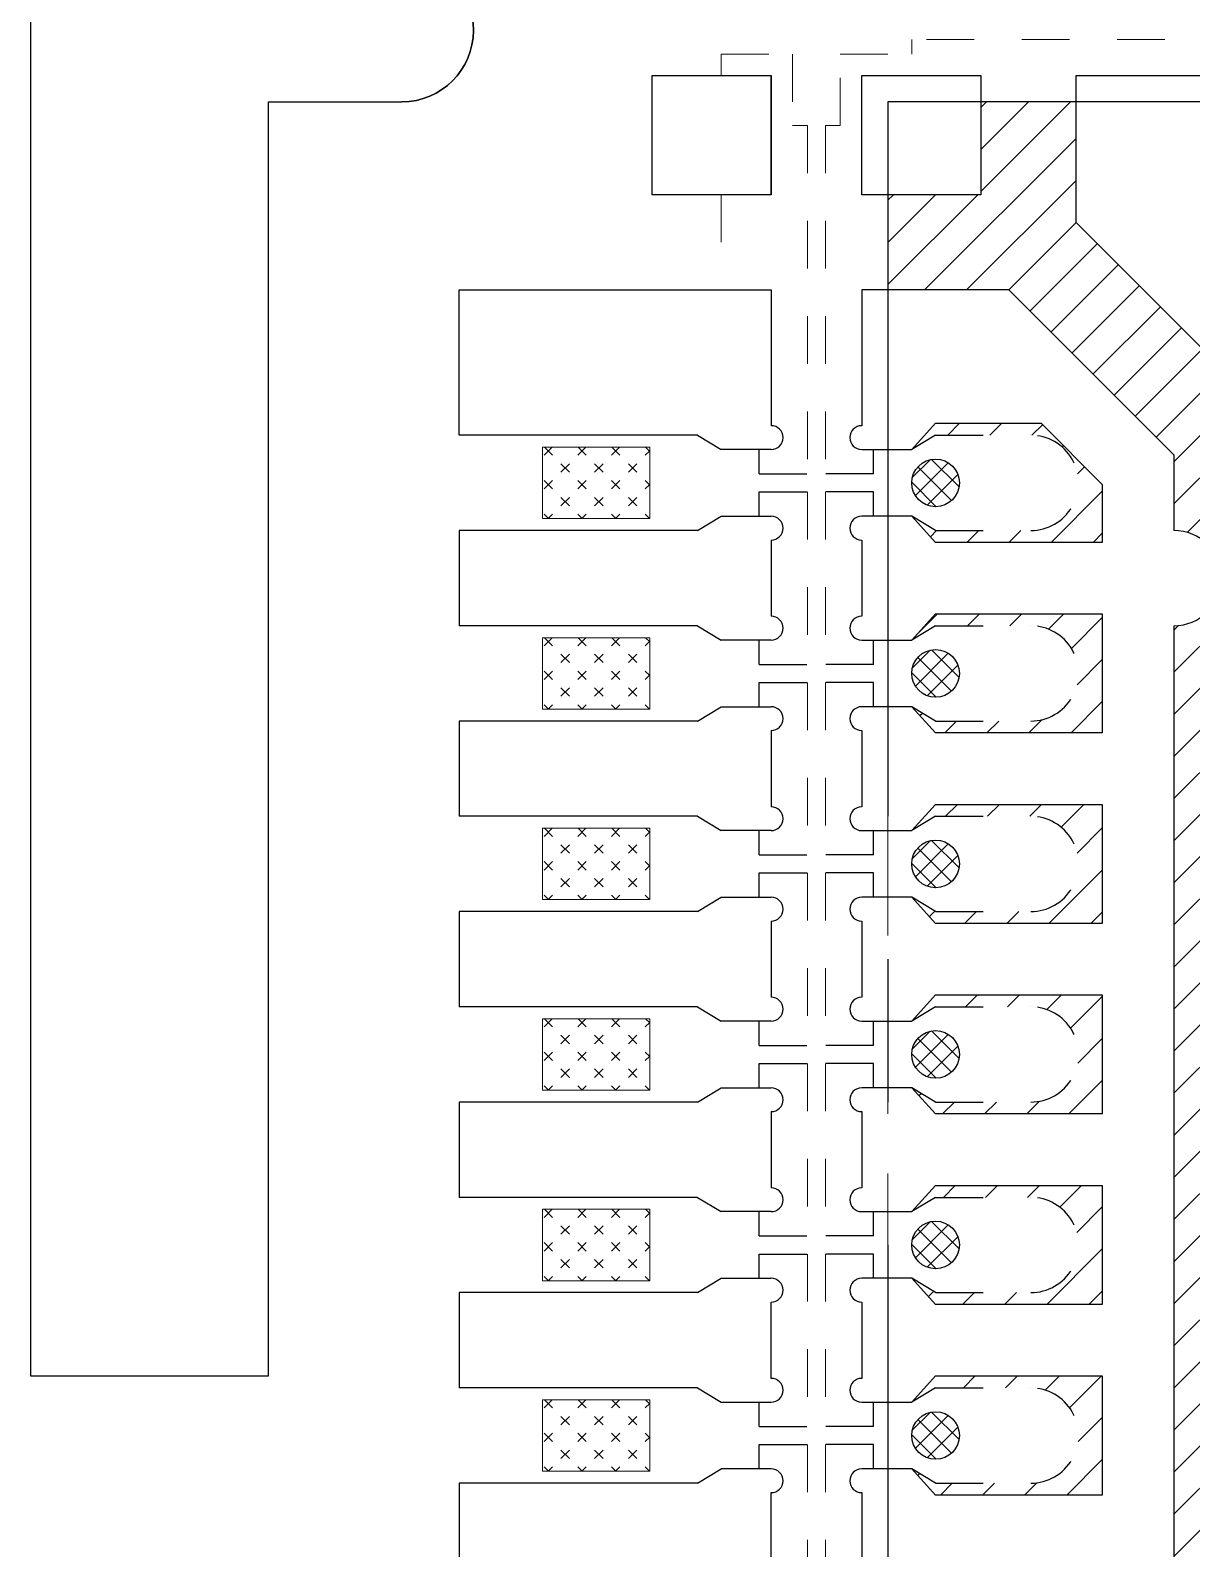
# Model space of a CAD drawing. Header units: inches. Extents: x 5 to 403, y 5 to 265.
# Drawn here: x 78.537 to 80.975, y 154.561 to 157.748 of the extents above; entities that cross this region are included whole.
import ezdxf

# ---------------------------------------------------------------- set-up
doc = ezdxf.new("R2010")
doc.units = ezdxf.units.IN
doc.header["$MEASUREMENT"] = 0
doc.linetypes.add('CENTER', pattern=[2, 1.25, -0.25, 0.25, -0.25])
doc.linetypes.add('HIDDEN', pattern=[0.375, 0.25, -0.125])
for name, color, linetype in [('1D（虚线、T-shape等)', 4, 'Continuous'), ('1（实线、SECTION图示等）', 7, 'Continuous'), ('Half etch on bottom side（背面半蚀刻、实线） @ 1', 4, 'Continuous'), ('Half etch on top side（正面半蚀刻、实线）', 6, 'Continuous'), ('LFBOT（框架底面线、虚线）', 4, 'HIDDEN'), ('LFTOP（框架正面线、实线）', 7, 'Continuous'), ('PKG LINE（虚线）', 2, 'HIDDEN'), ('PLATING（电镀）', 3, 'Continuous')]:
    doc.layers.add(name, color=color, linetype=linetype)

msp = doc.modelspace()

# ---------------------------------------------------------------- hatches: boundary and pattern name
at = {"layer": 'Half etch on bottom side（背面半蚀刻、实线） @ 1', "ltscale": 0.05}
h = msp.add_hatch(dxfattribs=at)
h.set_pattern_fill('ANSI31', color=256, scale=0.5, style=0)
h.set_pattern_definition([(45, (-189.393086, -76.276644), (-0.044194174, 0.044194174), [])])
h.paths.add_polyline_path([(80.33732, 157.20304), (80.33732, 157.40304), (80.53232, 157.40304), (80.53232, 157.59804), (80.73232, 157.59804), (80.73232, 157.34446), (81.07875, 156.99804), (81.23732, 156.99804, 1), (81.43732, 156.99804), (81.63732, 156.99804, 1), (81.83732, 156.99804), (82.03732, 156.99804, 1), (82.23732, 156.99804), (82.43732, 156.99804, 1), (82.63732, 156.99804), (82.83732, 156.99804, 1), (83.03732, 156.99804), (83.41232, 156.99804), (83.41232, 157.49804), (83.46732, 157.54804), (83.43732, 157.49804), (83.43732, 157.29804, 1.0000032), (83.63732, 157.29804), (83.63732, 157.49804), (83.60732, 157.54804), (83.66232, 157.49804), (83.66232, 156.99804), (83.71232, 156.99804), (83.79732, 156.89604), (83.79732, 156.69804, 1), (83.79732, 156.49804), (83.79732, 153.09804, 1), (83.79732, 152.89804), (83.79732, 152.69804, 1), (83.79732, 152.49804), (83.79732, 152.30004), (83.71232, 152.19804), (83.26232, 152.19804), (83.26232, 151.69804), (83.20732, 151.64804), (83.23732, 151.69804), (83.23732, 151.89804, 1.0000032), (83.03732, 151.89804), (83.03732, 151.69804), (83.06732, 151.64804), (83.01232, 151.69804), (83.01232, 152.19804), (82.63732, 152.19804, 1), (82.43732, 152.19804), (82.23732, 152.19804, 1), (82.03732, 152.19804), (81.83732, 152.19804, 1), (81.63732, 152.19804), (81.43732, 152.19804, 1), (81.23732, 152.19804), (81.07875, 152.19804), (80.73232, 151.85162), (80.73232, 151.59804), (80.53232, 151.59804), (80.53232, 151.79304), (80.33732, 151.79304), (80.33732, 151.99304), (80.5909, 151.99304), (80.93732, 152.33946), (80.93732, 152.49804, 1), (80.93732, 152.69804), (80.93732, 152.89804, 1), (80.93732, 153.09804), (80.93732, 156.49804, 1), (80.93732, 156.69804), (80.93732, 156.85662), (80.5909, 157.20304)])
h.paths.add_polyline_path([(85.94232, 151.59804), (85.94232, 151.84693), (85.69155, 152.19804), (84.14207, 152.19804), (84.06232, 152.10235), (84.06232, 151.69804), (84.00732, 151.64804), (84.03732, 151.69804), (84.03732, 151.89804, 1.0000032), (83.83732, 151.89804), (83.83732, 151.69804), (83.86732, 151.64804), (83.81232, 151.69804), (83.81232, 152.08373), (83.94732, 152.24573), (83.94732, 152.49804, 1), (83.94732, 152.69804), (83.94732, 152.89804, 1), (83.94732, 153.09804), (83.94732, 153.29804, 1), (83.94732, 153.49804), (83.94732, 153.69804, 1), (83.94732, 153.89804), (83.94732, 154.09804, 1), (83.94732, 154.29804), (83.94732, 154.59804), (84.09732, 154.59804), (84.09732, 152.34804), (85.93732, 152.34804), (85.93732, 152.29804), (86.23732, 152.29804), (86.28732, 152.32804), (86.23732, 152.27304), (86.18732, 152.27304), (86.18732, 152.19804), (85.93732, 152.19804), (86.08375, 151.99304), (86.33732, 151.99304), (86.33732, 151.79304), (86.14232, 151.79304), (86.14232, 151.59804)])
h.paths.add_polyline_path([(85.94232, 157.59804), (86.14232, 157.59804), (86.14232, 157.40304), (86.33732, 157.40304), (86.33732, 157.20304), (86.08375, 157.20304), (85.93732, 156.99804), (86.18732, 156.99804), (86.18732, 156.92304), (86.23732, 156.92304), (86.28732, 156.86804), (86.23732, 156.89804), (85.93732, 156.89804), (85.93732, 156.84804), (84.09732, 156.84804), (84.09732, 155.09804), (86.23732, 155.09804), (86.28732, 155.12804), (86.23732, 155.07304), (86.18732, 155.07304), (86.18732, 154.97304), (85.83732, 154.97304, 1), (85.63732, 154.97304), (85.43732, 154.97304, 1), (85.23732, 154.97304), (85.03732, 154.97304, 1), (84.83732, 154.97304), (84.63732, 154.97304, 1), (84.43732, 154.97304), (84.23732, 154.97304, 1), (84.03732, 154.97304), (83.94732, 154.97304), (83.94732, 155.29804, 1), (83.94732, 155.49804), (83.94732, 155.69804, 1), (83.94732, 155.89804), (83.94732, 156.09804, 1), (83.94732, 156.29804), (83.94732, 156.49804, 1), (83.94732, 156.69804), (83.94732, 156.95035), (83.81232, 157.11235), (83.81232, 157.49804), (83.86732, 157.54804), (83.83732, 157.49804), (83.83732, 157.29804, 1.0000032), (84.03732, 157.29804), (84.03732, 157.49804), (84.00732, 157.54804), (84.06232, 157.49804), (84.06232, 157.09373), (84.14207, 156.99804), (84.43732, 156.99804, 1), (84.63732, 156.99804), (84.83732, 156.99804, 1), (85.03732, 156.99804), (85.23732, 156.99804, 1), (85.43732, 156.99804), (85.69155, 156.99804), (85.94232, 157.34914)])
h.paths.add_polyline_path([(84.09732, 154.59804), (84.09732, 154.67304), (86.13732, 154.67304), (86.13732, 154.49804), (86.23732, 154.49804), (86.28732, 154.46804), (86.23732, 154.52304), (86.18732, 154.52304), (86.18732, 154.82304), (85.83732, 154.82304, -1), (85.63732, 154.82304), (85.43732, 154.82304, -1), (85.23732, 154.82304), (85.03732, 154.82304, -1), (84.83732, 154.82304), (84.63732, 154.82304, -1), (84.43732, 154.82304), (84.23732, 154.82304, -1), (84.03732, 154.82304), (83.94732, 154.82304), (83.94732, 154.59804)])
h.paths.add_polyline_path([(84.21232, 152.04804), (84.21232, 151.69804), (84.26732, 151.64804), (84.23732, 151.69804), (84.23732, 151.89804, -1.0000032), (84.43732, 151.89804), (84.43732, 151.69804), (84.40732, 151.64804), (84.46232, 151.69804), (84.46232, 151.74804), (84.61232, 151.74804), (84.61232, 151.69804), (84.66732, 151.64804), (84.63732, 151.69804), (84.63732, 151.89804, -1.0000032), (84.83732, 151.89804), (84.83732, 151.69804), (84.80732, 151.64804), (84.86232, 151.69804), (84.86232, 151.74804), (85.01232, 151.74804), (85.01232, 151.69804), (85.06732, 151.64804), (85.03732, 151.69804), (85.03732, 151.89804, -1.0000032), (85.23732, 151.89804), (85.23732, 151.69804), (85.20732, 151.64804), (85.26232, 151.69804), (85.26232, 151.74804), (85.41232, 151.74804), (85.41232, 151.69804), (85.46732, 151.64804), (85.43732, 151.69804), (85.43732, 151.89804, -1.0000032), (85.63732, 151.89804), (85.63732, 151.69804), (85.60732, 151.64804), (85.71232, 151.69804), (85.71232, 151.91087), (85.61435, 152.04804)])
h.paths.add_polyline_path([(81.01232, 151.69804), (81.06732, 151.64804), (81.03732, 151.69804), (81.03732, 151.89804, -1.0000032), (81.23732, 151.89804), (81.23732, 151.69804), (81.20732, 151.64804), (81.26232, 151.69804), (81.26232, 152.04804), (81.14088, 152.04804), (81.01232, 151.91949)])
h.paths.add_polyline_path([(81.41232, 151.69804), (81.46732, 151.64804), (81.43732, 151.69804), (81.43732, 151.89804, -1.0000032), (81.63732, 151.89804), (81.63732, 151.69804), (81.60732, 151.64804), (81.66232, 151.69804), (81.66232, 152.04804), (81.41232, 152.04804)])
h.paths.add_polyline_path([(81.81232, 151.69804), (81.86732, 151.64804), (81.83732, 151.69804), (81.83732, 151.89804, -1.0000032), (82.03732, 151.89804), (82.03732, 151.69804), (82.00732, 151.64804), (82.06232, 151.69804), (82.06232, 152.04804), (81.81232, 152.04804)])
h.paths.add_polyline_path([(82.21232, 151.69804), (82.26732, 151.64804), (82.23732, 151.69804), (82.23732, 151.89804, -1.0000032), (82.43732, 151.89804), (82.43732, 151.69804), (82.40732, 151.64804), (82.46232, 151.69804), (82.46232, 152.04804), (82.21232, 152.04804)])
h.paths.add_polyline_path([(85.41232, 157.49804), (85.41232, 157.14804), (85.61435, 157.14804), (85.66232, 157.2152), (85.66232, 157.49804), (85.60732, 157.54804), (85.63732, 157.49804), (85.63732, 157.29804, -1.0000032), (85.43732, 157.29804), (85.43732, 157.49804), (85.46732, 157.54804)])
h.paths.add_polyline_path([(85.01232, 157.14804), (85.01232, 157.49804), (85.06732, 157.54804), (85.03732, 157.49804), (85.03732, 157.29804, 1.0000032), (85.23732, 157.29804), (85.23732, 157.49804), (85.20732, 157.54804), (85.26232, 157.49804), (85.26232, 157.14804)])
h.paths.add_polyline_path([(82.61232, 151.69804), (82.66732, 151.64804), (82.63732, 151.69804), (82.63732, 151.89804, -1.0000032), (82.83732, 151.89804), (82.83732, 151.69804), (82.80732, 151.64804), (82.86232, 151.69804), (82.86232, 152.04804), (82.61232, 152.04804)])
h.paths.add_polyline_path([(83.41232, 151.69804), (83.46732, 151.64804), (83.43732, 151.69804), (83.43732, 151.89804, -1.0000032), (83.63732, 151.89804), (83.63732, 151.69804), (83.60732, 151.64804), (83.66232, 151.69804), (83.66232, 152.04804), (83.41232, 152.04804)])
h.paths.add_polyline_path([(84.61232, 157.49804), (84.61232, 157.14804), (84.86232, 157.14804), (84.86232, 157.49804), (84.80732, 157.54804), (84.83732, 157.49804), (84.83732, 157.29804, -1.0000032), (84.63732, 157.29804), (84.63732, 157.49804), (84.66732, 157.54804)])
h.paths.add_polyline_path([(84.21232, 157.49804), (84.21232, 157.14804), (84.46232, 157.14804), (84.46232, 157.49804), (84.40732, 157.54804), (84.43732, 157.49804), (84.43732, 157.29804, -1.0000032), (84.23732, 157.29804), (84.23732, 157.49804), (84.26732, 157.54804)])
h.paths.add_polyline_path([(80.38732, 156.86804), (80.43732, 156.92304), (80.65877, 156.92304), (80.78732, 156.79449), (80.78732, 156.67304), (80.43732, 156.67304), (80.38732, 156.72804), (80.43732, 156.69804), (80.63732, 156.69804, 1.0000033), (80.63732, 156.89804), (80.43732, 156.89804)])
h.paths.add_polyline_path([(80.38732, 156.46804), (80.43732, 156.52304), (80.78732, 156.52304), (80.78732, 156.27304), (80.43732, 156.27304), (80.38732, 156.32804), (80.43732, 156.29804), (80.63732, 156.29804, 1.0000033), (80.63732, 156.49804), (80.43732, 156.49804)])
h.paths.add_polyline_path([(80.38732, 155.66804), (80.43732, 155.72304), (80.78732, 155.72304), (80.78732, 155.47304), (80.43732, 155.47304), (80.38732, 155.52804), (80.43732, 155.49804), (80.63732, 155.49804, 1.0000033), (80.63732, 155.69804), (80.43732, 155.69804)])
h.paths.add_polyline_path([(83.01232, 157.14804), (83.01232, 157.49804), (83.06732, 157.54804), (83.03732, 157.49804), (83.03732, 157.29804, 1.0000032), (83.23732, 157.29804), (83.23732, 157.49804), (83.20732, 157.54804), (83.26232, 157.49804), (83.26232, 157.14804)])
h.paths.add_polyline_path([(82.61232, 157.49804), (82.61232, 157.14804), (82.86232, 157.14804), (82.86232, 157.49804), (82.80732, 157.54804), (82.83732, 157.49804), (82.83732, 157.29804, -1.0000032), (82.63732, 157.29804), (82.63732, 157.49804), (82.66732, 157.54804)])
h.paths.add_polyline_path([(82.21232, 157.49804), (82.21232, 157.14804), (82.46232, 157.14804), (82.46232, 157.49804), (82.40732, 157.54804), (82.43732, 157.49804), (82.43732, 157.29804, -1.0000032), (82.23732, 157.29804), (82.23732, 157.49804), (82.26732, 157.54804)])
h.paths.add_polyline_path([(81.81232, 157.49804), (81.81232, 157.14804), (82.06232, 157.14804), (82.06232, 157.49804), (82.00732, 157.54804), (82.03732, 157.49804), (82.03732, 157.29804, -1.0000032), (81.83732, 157.29804), (81.83732, 157.49804), (81.86732, 157.54804)])
h.paths.add_polyline_path([(81.41232, 157.49804), (81.41232, 157.14804), (81.66232, 157.14804), (81.66232, 157.49804), (81.60732, 157.54804), (81.63732, 157.49804), (81.63732, 157.29804, -1.0000032), (81.43732, 157.29804), (81.43732, 157.49804), (81.46732, 157.54804)])
h.paths.add_polyline_path([(81.01232, 157.49804), (81.01232, 157.27659), (81.14088, 157.14804), (81.26232, 157.14804), (81.26232, 157.49804), (81.20732, 157.54804), (81.23732, 157.49804), (81.23732, 157.29804, -1.0000032), (81.03732, 157.29804), (81.03732, 157.49804), (81.06732, 157.54804)])
h.paths.add_polyline_path([(80.38732, 156.06804), (80.43732, 156.12304), (80.78732, 156.12304), (80.78732, 155.87304), (80.43732, 155.87304), (80.38732, 155.92804), (80.43732, 155.89804), (80.63732, 155.89804, 1.0000033), (80.63732, 156.09804), (80.43732, 156.09804)])
h.paths.add_polyline_path([(80.38732, 155.12804), (80.43732, 155.09804), (80.63732, 155.09804, 1.0000033), (80.63732, 155.29804), (80.43732, 155.29804), (80.38732, 155.26804), (80.43732, 155.32304), (80.78732, 155.32304), (80.78732, 155.07304), (80.43732, 155.07304)])
h.paths.add_polyline_path([(80.38732, 154.86804), (80.43732, 154.92304), (80.78732, 154.92304), (80.78732, 154.67304), (80.43732, 154.67304), (80.38732, 154.72804), (80.43732, 154.69804), (80.63732, 154.69804, 1.0000033), (80.63732, 154.89804), (80.43732, 154.89804)])
h.paths.add_polyline_path([(80.38732, 154.46804), (80.43732, 154.52304), (80.78732, 154.52304), (80.78732, 154.27304), (80.43732, 154.27304), (80.38732, 154.32804), (80.43732, 154.29804), (80.63732, 154.29804, 1.0000033), (80.63732, 154.49804), (80.43732, 154.49804)])
h.paths.add_polyline_path([(80.38732, 154.06804), (80.43732, 154.12304), (80.78732, 154.12304), (80.78732, 153.87304), (80.43732, 153.87304), (80.38732, 153.92804), (80.43732, 153.89804), (80.63732, 153.89804, 1.0000033), (80.63732, 154.09804), (80.43732, 154.09804)])
h.paths.add_polyline_path([(80.38732, 153.66804), (80.43732, 153.72304), (80.78732, 153.72304), (80.78732, 153.47304), (80.43732, 153.47304), (80.38732, 153.52804), (80.43732, 153.49804), (80.63732, 153.49804, 1.0000033), (80.63732, 153.69804), (80.43732, 153.69804)])
h.paths.add_polyline_path([(80.38732, 153.26804), (80.43732, 153.32304), (80.78732, 153.32304), (80.78732, 153.07304), (80.43732, 153.07304), (80.38732, 153.12804), (80.43732, 153.09804), (80.63732, 153.09804, 1.0000033), (80.63732, 153.29804), (80.43732, 153.29804)])
h.paths.add_polyline_path([(80.38732, 152.86804), (80.43732, 152.92304), (80.78732, 152.92304), (80.78732, 152.67304), (80.43732, 152.67304), (80.38732, 152.72804), (80.43732, 152.69804), (80.63732, 152.69804, 1.0000033), (80.63732, 152.89804), (80.43732, 152.89804)])
h.paths.add_polyline_path([(80.38732, 152.46804), (80.43732, 152.52304), (80.78732, 152.52304), (80.78732, 152.40159), (80.65877, 152.27304), (80.43732, 152.27304), (80.38732, 152.32804), (80.43732, 152.29804), (80.63732, 152.29804, 1.0000033), (80.63732, 152.49804), (80.43732, 152.49804)])
h.paths.add_polyline_path([(86.13732, 153.89804), (86.13732, 153.69804), (86.23732, 153.69804), (86.28732, 153.66804), (86.23732, 153.72304), (86.18732, 153.72304), (86.18732, 153.87304), (86.23732, 153.87304), (86.28732, 153.92804), (86.23732, 153.89804)])
h.paths.add_polyline_path([(86.13732, 154.29804), (86.13732, 154.09804), (86.23732, 154.09804), (86.28732, 154.06804), (86.23732, 154.12304), (86.18732, 154.12304), (86.18732, 154.27304), (86.23732, 154.27304), (86.28732, 154.32804), (86.23732, 154.29804)])
h.paths.add_polyline_path([(86.13732, 153.09804), (86.13732, 152.89804), (86.23732, 152.89804), (86.28732, 152.86804), (86.23732, 152.92304), (86.18732, 152.92304), (86.18732, 153.07304), (86.23732, 153.07304), (86.28732, 153.12804), (86.23732, 153.09804)])
h.paths.add_polyline_path([(86.13732, 152.69804), (86.13732, 152.49804), (86.23732, 152.49804), (86.28732, 152.46804), (86.23732, 152.52304), (86.18732, 152.52304), (86.18732, 152.67304), (86.23732, 152.67304), (86.28732, 152.72804), (86.23732, 152.69804)])
h.paths.add_polyline_path([(86.13732, 153.49804), (86.13732, 153.29804), (86.23732, 153.29804), (86.28732, 153.26804), (86.23732, 153.32304), (86.18732, 153.32304), (86.18732, 153.47304), (86.23732, 153.47304), (86.28732, 153.52804), (86.23732, 153.49804)])
h.paths.add_polyline_path([(86.13732, 156.29804), (86.13732, 156.09804), (86.23732, 156.09804), (86.28732, 156.06804), (86.23732, 156.12304), (86.18732, 156.12304), (86.18732, 156.27304), (86.23732, 156.27304), (86.28732, 156.32804), (86.23732, 156.29804)])
h.paths.add_polyline_path([(86.13732, 155.89804), (86.13732, 155.69804), (86.23732, 155.69804), (86.28732, 155.66804), (86.23732, 155.72304), (86.18732, 155.72304), (86.18732, 155.87304), (86.23732, 155.87304), (86.28732, 155.92804), (86.23732, 155.89804)])
h.paths.add_polyline_path([(86.13732, 155.49804), (86.13732, 155.29804), (86.23732, 155.29804), (86.28732, 155.26804), (86.23732, 155.32304), (86.18732, 155.32304), (86.18732, 155.47304), (86.23732, 155.47304), (86.28732, 155.52804), (86.23732, 155.49804)])
h.paths.add_polyline_path([(86.13732, 156.69804), (86.13732, 156.49804), (86.23732, 156.49804), (86.28732, 156.46804), (86.23732, 156.52304), (86.18732, 156.52304), (86.18732, 156.67304), (86.23732, 156.67304), (86.28732, 156.72804), (86.23732, 156.69804)])
h.paths.add_polyline_path([(83.64732, 154.59804), (83.64732, 156.84804), (81.43732, 156.84804), (81.08732, 156.49804), (81.08732, 152.34804), (83.64732, 152.34804)])
at = {"layer": 'Half etch on top side（正面半蚀刻、实线）', "lineweight": -3}
h = msp.add_hatch(dxfattribs=at)
h.set_pattern_fill('ANSI37', color=6, scale=0.01, angle=270)
h.set_pattern_definition([(225, (117.71815, 106.940867), (-0.02245064, 0.02245064), []), (135, (117.71815, 106.940867), (0.02245064, 0.02245064), [])])
edge = h.paths.add_edge_path()
edge.add_arc((80.43732, 156.79804), 0.05, 641.45916, 992.57137)
edge.add_arc((80.43732, 156.79804), 0.05, 632.57137, 641.45916)
h = msp.add_hatch(dxfattribs=at)
h.set_pattern_fill('ANSI37', color=6, scale=0.01, angle=270)
h.set_pattern_definition([(225, (117.71815, 106.540867), (-0.02245064, 0.02245064), []), (135, (117.71815, 106.540867), (0.02245064, 0.02245064), [])])
edge = h.paths.add_edge_path()
edge.add_arc((80.43732, 156.39804), 0.05, 641.45916, 992.57137)
edge.add_arc((80.43732, 156.39804), 0.05, 632.57137, 641.45916)
h = msp.add_hatch(dxfattribs=at)
h.set_pattern_fill('ANSI37', color=6, scale=0.01, angle=270)
h.set_pattern_definition([(225, (117.71815, 106.140867), (-0.02245064, 0.02245064), []), (135, (117.71815, 106.140867), (0.02245064, 0.02245064), [])])
edge = h.paths.add_edge_path()
edge.add_arc((80.43732, 155.99804), 0.05, 641.45916, 992.57137)
edge.add_arc((80.43732, 155.99804), 0.05, 632.57137, 641.45916)
h = msp.add_hatch(dxfattribs=at)
h.set_pattern_fill('ANSI37', color=6, scale=0.01, angle=270)
h.set_pattern_definition([(225, (117.71815, 105.740867), (-0.02245064, 0.02245064), []), (135, (117.71815, 105.740867), (0.02245064, 0.02245064), [])])
edge = h.paths.add_edge_path()
edge.add_arc((80.43732, 155.59804), 0.05, 641.45916, 992.57137)
edge.add_arc((80.43732, 155.59804), 0.05, 632.57137, 641.45916)
h = msp.add_hatch(dxfattribs=at)
h.set_pattern_fill('ANSI37', color=6, scale=0.01, angle=270)
h.set_pattern_definition([(225, (117.71815, 105.340867), (-0.02245064, 0.02245064), []), (135, (117.71815, 105.340867), (0.02245064, 0.02245064), [])])
edge = h.paths.add_edge_path()
edge.add_arc((80.43732, 155.19804), 0.05, 641.45916, 992.57137)
edge.add_arc((80.43732, 155.19804), 0.05, 632.57137, 641.45916)
h = msp.add_hatch(dxfattribs=at)
h.set_pattern_fill('ANSI37', color=6, scale=0.01, angle=270)
h.set_pattern_definition([(225, (117.71815, 104.940867), (-0.02245064, 0.02245064), []), (135, (117.71815, 104.940867), (0.02245064, 0.02245064), [])])
edge = h.paths.add_edge_path()
edge.add_arc((80.43732, 154.79804), 0.05, 641.45916, 992.57137)
edge.add_arc((80.43732, 154.79804), 0.05, 632.57137, 641.45916)
at = {"layer": 'PLATING（电镀）', "linetype": 'ByBlock', "lineweight": 5}
h = msp.add_hatch(dxfattribs=at)
h.set_pattern_fill('CROSS', color=3, scale=0.05, angle=90)
h.set_pattern_definition([(45, (-143.61794, -68.074744), (0.035355339, -0.035355339), [0.025, -0.025]), (315, (-143.61794, -68.05707), (-0.035355339, -0.035355339), [0.025, -0.025])])
h.paths.add_polyline_path([(79.83732, 156.72304), (79.61232, 156.72304), (79.61232, 156.87304), (79.83732, 156.87304)])
h = msp.add_hatch(dxfattribs=at)
h.set_pattern_fill('CROSS', color=3, scale=0.05, angle=90)
h.set_pattern_definition([(45, (-143.61794, -68.474744), (0.035355339, -0.035355339), [0.025, -0.025]), (315, (-143.61794, -68.45707), (-0.035355339, -0.035355339), [0.025, -0.025])])
h.paths.add_polyline_path([(79.83732, 156.32304), (79.61232, 156.32304), (79.61232, 156.47304), (79.83732, 156.47304)])
h = msp.add_hatch(dxfattribs=at)
h.set_pattern_fill('CROSS', color=3, scale=0.05, angle=90)
h.set_pattern_definition([(45, (-143.61794, -68.874744), (0.035355339, -0.035355339), [0.025, -0.025]), (315, (-143.61794, -68.85707), (-0.035355339, -0.035355339), [0.025, -0.025])])
h.paths.add_polyline_path([(79.83732, 155.92304), (79.61232, 155.92304), (79.61232, 156.07304), (79.83732, 156.07304)])
h = msp.add_hatch(dxfattribs=at)
h.set_pattern_fill('CROSS', color=3, scale=0.05, angle=90)
h.set_pattern_definition([(45, (-143.61794, -69.274744), (0.035355339, -0.035355339), [0.025, -0.025]), (315, (-143.61794, -69.25707), (-0.035355339, -0.035355339), [0.025, -0.025])])
h.paths.add_polyline_path([(79.83732, 155.52304), (79.61232, 155.52304), (79.61232, 155.67304), (79.83732, 155.67304)])
h = msp.add_hatch(dxfattribs=at)
h.set_pattern_fill('CROSS', color=3, scale=0.05, angle=90)
h.set_pattern_definition([(45, (-143.61794, -69.674744), (0.035355339, -0.035355339), [0.025, -0.025]), (315, (-143.61794, -69.65707), (-0.035355339, -0.035355339), [0.025, -0.025])])
h.paths.add_polyline_path([(79.83732, 155.12304), (79.61232, 155.12304), (79.61232, 155.27304), (79.83732, 155.27304)])
h = msp.add_hatch(dxfattribs=at)
h.set_pattern_fill('CROSS', color=3, scale=0.05, angle=90)
h.set_pattern_definition([(45, (-143.61794, -70.074744), (0.035355339, -0.035355339), [0.025, -0.025]), (315, (-143.61794, -70.05707), (-0.035355339, -0.035355339), [0.025, -0.025])])
h.paths.add_polyline_path([(79.83732, 154.72304), (79.61232, 154.72304), (79.61232, 154.87304), (79.83732, 154.87304)])

# ---------------------------------------------------------------- linework, layer by layer
at = {"layer": '1D（虚线、T-shape等)', "linetype": 'HIDDEN', "lineweight": 0, "ltscale": 0.25}
msp.add_line((79.98732, 157.40304, 0.1444), (79.98732, 157.20304, 0.1444), dxfattribs=at)
at = {"layer": '1D（虚线、T-shape等)', "linetype": 'HIDDEN', "ltscale": 0.2}
for p, q in [((80.06732, 156.81704, 0.1444), (80.16832, 156.81704, 0.1444)), ((80.06732, 156.81704, 0.1444), (80.16832, 156.81704, 0.1444)), ((80.30732, 156.81704, 0.1444), (80.20632, 156.81704, 0.1444)), ((80.06732, 156.77904, 0.1444), (80.16832, 156.77904, 0.1444)), ((80.06732, 156.77904, 0.1444), (80.16832, 156.77904, 0.1444)), ((80.30732, 156.77904, 0.1444), (80.20632, 156.77904, 0.1444)), ((80.06732, 156.41704, 0.1444), (80.16832, 156.41704, 0.1444)), ((80.06732, 156.41704, 0.1444), (80.16832, 156.41704, 0.1444)), ((80.30732, 156.41704, 0.1444), (80.20632, 156.41704, 0.1444)), ((80.06732, 156.37904, 0.1444), (80.16832, 156.37904, 0.1444)), ((80.06732, 156.37904, 0.1444), (80.16832, 156.37904, 0.1444)), ((80.30732, 156.37904, 0.1444), (80.20632, 156.37904, 0.1444)), ((80.06732, 156.01704, 0.1444), (80.16832, 156.01704, 0.1444)), ((80.06732, 156.01704, 0.1444), (80.16832, 156.01704, 0.1444)), ((80.30732, 156.01704, 0.1444), (80.20632, 156.01704, 0.1444)), ((80.06732, 155.97904, 0.1444), (80.16832, 155.97904, 0.1444)), ((80.06732, 155.97904, 0.1444), (80.16832, 155.97904, 0.1444)), ((80.30732, 155.97904, 0.1444), (80.20632, 155.97904, 0.1444)), ((80.06732, 155.61704, 0.1444), (80.16832, 155.61704, 0.1444)), ((80.06732, 155.61704, 0.1444), (80.16832, 155.61704, 0.1444)), ((80.30732, 155.61704, 0.1444), (80.20632, 155.61704, 0.1444)), ((80.06732, 155.57904, 0.1444), (80.16832, 155.57904, 0.1444)), ((80.06732, 155.57904, 0.1444), (80.16832, 155.57904, 0.1444)), ((80.30732, 155.57904, 0.1444), (80.20632, 155.57904, 0.1444)), ((80.06732, 155.21704, 0.1444), (80.16832, 155.21704, 0.1444)), ((80.30732, 155.21704, 0.1444), (80.20632, 155.21704, 0.1444)), ((80.06732, 155.17904, 0.1444), (80.16832, 155.17904, 0.1444)), ((80.30732, 155.17904, 0.1444), (80.20632, 155.17904, 0.1444)), ((80.06732, 154.81704, 0.1444), (80.16832, 154.81704, 0.1444)), ((80.06732, 154.81704, 0.1444), (80.16832, 154.81704, 0.1444)), ((80.30732, 154.81704, 0.1444), (80.20632, 154.81704, 0.1444)), ((80.06732, 154.77904, 0.1444), (80.16832, 154.77904, 0.1444)), ((80.06732, 154.77904, 0.1444), (80.16832, 154.77904, 0.1444)), ((80.30732, 154.77904, 0.1444), (80.20632, 154.77904, 0.1444))]:
    msp.add_line(p, q, dxfattribs=at)
at = {"layer": '1D（虚线、T-shape等)', "linetype": 'HIDDEN', "lineweight": 0, "ltscale": 0.25, "elevation": 0.1444}
for points in [[(80.20632, 157.54804), (80.23732, 157.54804), (80.23732, 157.69804), (80.38732, 157.69804), (80.38732, 157.72904)], [(79.98732, 157.65304), (79.98732, 157.69804), (80.13732, 157.69804), (80.13732, 157.54804), (80.16832, 157.54804)]]:
    msp.add_lwpolyline(points, dxfattribs=at)
at = {"layer": '1D（虚线、T-shape等)', "linetype": 'HIDDEN', "lineweight": 0, "ltscale": 0.3, "elevation": 0.1444}
for points in [[(81.11832, 157.72904), (80.38732, 157.72904)], [(80.16832, 157.54804), (80.16832, 156.81704)], [(80.20632, 157.54804), (80.20632, 156.81704)], [(80.16832, 156.77904), (80.16832, 156.41704)], [(80.20632, 156.77904), (80.20632, 156.41704)], [(80.16832, 156.37904), (80.16832, 156.01704)], [(80.20632, 156.37904), (80.20632, 156.01704)], [(80.16832, 155.97904), (80.16832, 155.61704)], [(80.20632, 155.97904), (80.20632, 155.61704)], [(80.16832, 155.57904), (80.16832, 155.21704)], [(80.20632, 155.57904), (80.20632, 155.21704)], [(80.16832, 155.17904), (80.16832, 154.81704)], [(80.20632, 155.17904), (80.20632, 154.81704)], [(80.16832, 154.77904), (80.16832, 154.41704)], [(80.20632, 154.77904), (80.20632, 154.41704)]]:
    msp.add_lwpolyline(points, dxfattribs=at)
at = {"layer": '1（实线、SECTION图示等）', "elevation": 0.1444}
msp.add_lwpolyline([(79.31732, 157.89804), (79.03732, 157.89804), (79.03732, 160.57304), (78.53732, 160.57304), (78.53732, 154.92304), (79.03732, 154.92304), (79.03732, 157.59804), (79.31732, 157.59804, 1), (79.31732, 157.89804, -1), (79.31732, 157.59804)], format="xyb", dxfattribs=at)
at = {"layer": 'Half etch on top side（正面半蚀刻、实线）', "color": 6, "lineweight": -3}
for centre in [(80.43732, 156.79804, 0.1444), (80.43732, 156.39804, 0.1444), (80.43732, 155.99804, 0.1444), (80.43732, 155.59804, 0.1444), (80.43732, 155.19804, 0.1444), (80.43732, 154.79804, 0.1444)]:
    msp.add_circle(centre, 0.05, dxfattribs=at)
at = {"layer": 'LFBOT（框架底面线、虚线）', "linetype": 'HIDDEN', "ltscale": 0.2}
for p, q in [((80.43732, 156.89804, 0.1444), (80.38732, 156.86804, 0.1444)), ((80.43732, 156.89804, 0.1444), (80.63732, 156.89804, 0.1444)), ((80.43732, 156.69804, 0.1444), (80.38732, 156.72804, 0.1444)), ((80.43732, 156.69804, 0.1444), (80.63732, 156.69804, 0.1444)), ((80.43732, 156.49804, 0.1444), (80.38732, 156.46804, 0.1444)), ((80.43732, 156.49804, 0.1444), (80.63732, 156.49804, 0.1444)), ((80.43732, 156.29804, 0.1444), (80.38732, 156.32804, 0.1444)), ((80.43732, 156.29804, 0.1444), (80.63732, 156.29804, 0.1444)), ((80.43732, 156.09804, 0.1444), (80.38732, 156.06804, 0.1444)), ((80.43732, 156.09804, 0.1444), (80.63732, 156.09804, 0.1444)), ((80.43732, 155.89804, 0.1444), (80.38732, 155.92804, 0.1444)), ((80.43732, 155.89804, 0.1444), (80.63732, 155.89804, 0.1444)), ((80.43732, 155.69804, 0.1444), (80.38732, 155.66804, 0.1444)), ((80.43732, 155.69804, 0.1444), (80.63732, 155.69804, 0.1444)), ((80.43732, 155.49804, 0.1444), (80.38732, 155.52804, 0.1444)), ((80.43732, 155.49804, 0.1444), (80.63732, 155.49804, 0.1444)), ((80.43732, 155.29804, 0.1444), (80.38732, 155.26804, 0.1444)), ((80.43732, 155.29804, 0.1444), (80.63732, 155.29804, 0.1444)), ((80.43732, 155.09804, 0.1444), (80.38732, 155.12804, 0.1444)), ((80.43732, 155.09804, 0.1444), (80.63732, 155.09804, 0.1444)), ((80.43732, 154.89804, 0.1444), (80.38732, 154.86804, 0.1444)), ((80.43732, 154.89804, 0.1444), (80.63732, 154.89804, 0.1444)), ((80.43732, 154.69804, 0.1444), (80.38732, 154.72804, 0.1444)), ((80.43732, 154.69804, 0.1444), (80.63732, 154.69804, 0.1444))]:
    msp.add_line(p, q, dxfattribs=at)
at = {"layer": 'LFBOT（框架底面线、虚线）', "linetype": 'HIDDEN', "ltscale": 0.2, "elevation": 0.1444}
for points in [[(80.06732, 156.81704), (80.06732, 156.86804)], [(80.30732, 156.81704), (80.30732, 156.86804)], [(80.06732, 156.72804), (80.06732, 156.77904)], [(80.30732, 156.72804), (80.30732, 156.77904)], [(80.06732, 156.41704), (80.06732, 156.46804)], [(80.30732, 156.41704), (80.30732, 156.46804)], [(80.06732, 156.32804), (80.06732, 156.37904)], [(80.30732, 156.32804), (80.30732, 156.37904)], [(80.06732, 156.01704), (80.06732, 156.06804)], [(80.30732, 156.01704), (80.30732, 156.06804)], [(80.06732, 155.92804), (80.06732, 155.97904)], [(80.30732, 155.92804), (80.30732, 155.97904)], [(80.06732, 155.61704), (80.06732, 155.66804)], [(80.30732, 155.61704), (80.30732, 155.66804)], [(80.06732, 155.52804), (80.06732, 155.57904)], [(80.30732, 155.52804), (80.30732, 155.57904)], [(80.06732, 155.21704), (80.06732, 155.26804)], [(80.30732, 155.21704), (80.30732, 155.26804)], [(80.06732, 155.12804), (80.06732, 155.17904)], [(80.30732, 155.12804), (80.30732, 155.17904)], [(80.06732, 154.81704), (80.06732, 154.86804)], [(80.30732, 154.81704), (80.30732, 154.86804)], [(80.06732, 154.72804), (80.06732, 154.77904)], [(80.30732, 154.72804), (80.30732, 154.77904)]]:
    msp.add_lwpolyline(points, dxfattribs=at)
at = {"layer": 'LFBOT（框架底面线、虚线）', "linetype": 'HIDDEN', "ltscale": 0.2}
for centre in [(80.63732, 156.79804, 0.1444), (80.63732, 156.39804, 0.1444), (80.63732, 155.99804, 0.1444), (80.63732, 155.59804, 0.1444), (80.63732, 155.19804, 0.1444), (80.63732, 154.79804, 0.1444)]:
    msp.add_arc(centre, 0.1, 269.99981, 90.00019, dxfattribs=at)
at = {"layer": 'LFTOP（框架正面线、实线）', "color": 7}
for p, q in [((80.09232, 157.40304, 0.1444), (80.09232, 157.65304, 0.1444)), ((80.73232, 157.65304, 0.1444), (81.01732, 157.65304, 0.1444)), ((81.07875, 156.99804, 0.1444), (80.73232, 157.34446, 0.1444)), ((80.09232, 157.20304, 0.1444), (80.09232, 156.91804, 0.1444)), ((80.28232, 157.20304, 0.1444), (80.28232, 156.91804, 0.1444)), ((80.93732, 156.85662, 0.1444), (80.5909, 157.20304, 0.1444)), ((80.38732, 156.86804, 0.1444), (80.43732, 156.92304, 0.1444)), ((80.43732, 156.92304, 0.1444), (80.65877, 156.92304, 0.1444)), ((80.78732, 156.79449, 0.1444), (80.65877, 156.92304, 0.1444)), ((79.93732, 156.89804, 0.1444), (79.43732, 156.89804, 0.1444)), ((79.93732, 156.89804, 0.1444), (79.98732, 156.86804, 0.1444)), ((80.09232, 156.86804, 0.1444), (79.98732, 156.86804, 0.1444)), ((80.28232, 156.86804, 0.1444), (80.38732, 156.86804, 0.1444)), ((80.78732, 156.79449, 0.1444), (80.78732, 156.67304, 0.1444)), ((79.93732, 156.69804, 0.1444), (79.43732, 156.69804, 0.1444)), ((79.93732, 156.69804, 0.1444), (79.98732, 156.72804, 0.1444)), ((79.98732, 156.72804, 0.1444), (80.09232, 156.72804, 0.1444)), ((80.38732, 156.72804, 0.1444), (80.28232, 156.72804, 0.1444)), ((80.43732, 156.67304, 0.1444), (80.38732, 156.72804, 0.1444)), ((80.09232, 156.67804, 0.1444), (80.09232, 156.51804, 0.1444)), ((80.28232, 156.67804, 0.1444), (80.28232, 156.51804, 0.1444)), ((80.78732, 156.67304, 0.1444), (80.43732, 156.67304, 0.1444)), ((80.38732, 156.46804, 0.1444), (80.43732, 156.52304, 0.1444)), ((80.43732, 156.52304, 0.1444), (80.78732, 156.52304, 0.1444)), ((80.78732, 156.52304, 0.1444), (80.78732, 156.27304, 0.1444)), ((79.93732, 156.49804, 0.1444), (79.43732, 156.49804, 0.1444)), ((79.93732, 156.49804, 0.1444), (79.98732, 156.46804, 0.1444)), ((80.09232, 156.46804, 0.1444), (79.98732, 156.46804, 0.1444)), ((80.28232, 156.46804, 0.1444), (80.38732, 156.46804, 0.1444)), ((79.93732, 156.29804, 0.1444), (79.98732, 156.32804, 0.1444)), ((79.98732, 156.32804, 0.1444), (80.09232, 156.32804, 0.1444)), ((80.38732, 156.32804, 0.1444), (80.28232, 156.32804, 0.1444)), ((80.43732, 156.27304, 0.1444), (80.38732, 156.32804, 0.1444)), ((79.93732, 156.29804, 0.1444), (79.43732, 156.29804, 0.1444)), ((80.09232, 156.27804, 0.1444), (80.09232, 156.11804, 0.1444)), ((80.28232, 156.27804, 0.1444), (80.28232, 156.11804, 0.1444)), ((80.78732, 156.27304, 0.1444), (80.43732, 156.27304, 0.1444)), ((79.93732, 156.09804, 0.1444), (79.43732, 156.09804, 0.1444)), ((79.93732, 156.09804, 0.1444), (79.98732, 156.06804, 0.1444)), ((80.38732, 156.06804, 0.1444), (80.43732, 156.12304, 0.1444)), ((80.43732, 156.12304, 0.1444), (80.78732, 156.12304, 0.1444)), ((80.78732, 156.12304, 0.1444), (80.78732, 155.87304, 0.1444)), ((80.09232, 156.06804, 0.1444), (79.98732, 156.06804, 0.1444)), ((80.28232, 156.06804, 0.1444), (80.38732, 156.06804, 0.1444)), ((79.93732, 155.89804, 0.1444), (79.98732, 155.92804, 0.1444)), ((79.98732, 155.92804, 0.1444), (80.09232, 155.92804, 0.1444)), ((80.38732, 155.92804, 0.1444), (80.28232, 155.92804, 0.1444)), ((80.43732, 155.87304, 0.1444), (80.38732, 155.92804, 0.1444)), ((79.93732, 155.89804, 0.1444), (79.43732, 155.89804, 0.1444)), ((80.09232, 155.87804, 0.1444), (80.09232, 155.71804, 0.1444)), ((80.28232, 155.87804, 0.1444), (80.28232, 155.71804, 0.1444)), ((80.78732, 155.87304, 0.1444), (80.43732, 155.87304, 0.1444)), ((80.38732, 155.66804, 0.1444), (80.43732, 155.72304, 0.1444)), ((80.43732, 155.72304, 0.1444), (80.78732, 155.72304, 0.1444)), ((80.78732, 155.72304, 0.1444), (80.78732, 155.47304, 0.1444)), ((79.93732, 155.69804, 0.1444), (79.43732, 155.69804, 0.1444)), ((79.93732, 155.69804, 0.1444), (79.98732, 155.66804, 0.1444)), ((80.09232, 155.66804, 0.1444), (79.98732, 155.66804, 0.1444)), ((80.28232, 155.66804, 0.1444), (80.38732, 155.66804, 0.1444)), ((79.93732, 155.49804, 0.1444), (79.98732, 155.52804, 0.1444)), ((79.98732, 155.52804, 0.1444), (80.09232, 155.52804, 0.1444)), ((80.38732, 155.52804, 0.1444), (80.28232, 155.52804, 0.1444)), ((80.43732, 155.47304, 0.1444), (80.38732, 155.52804, 0.1444)), ((79.93732, 155.49804, 0.1444), (79.43732, 155.49804, 0.1444)), ((80.09232, 155.47804, 0.1444), (80.09232, 155.31804, 0.1444)), ((80.28232, 155.47804, 0.1444), (80.28232, 155.31804, 0.1444)), ((80.78732, 155.47304, 0.1444), (80.43732, 155.47304, 0.1444)), ((79.93732, 155.29804, 0.1444), (79.43732, 155.29804, 0.1444)), ((79.93732, 155.29804, 0.1444), (79.98732, 155.26804, 0.1444)), ((80.38732, 155.26804, 0.1444), (80.43732, 155.32304, 0.1444)), ((80.43732, 155.32304, 0.1444), (80.78732, 155.32304, 0.1444)), ((80.78732, 155.32304, 0.1444), (80.78732, 155.07304, 0.1444)), ((80.09232, 155.26804, 0.1444), (79.98732, 155.26804, 0.1444)), ((80.28232, 155.26804, 0.1444), (80.38732, 155.26804, 0.1444)), ((79.93732, 155.09804, 0.1444), (79.98732, 155.12804, 0.1444)), ((79.98732, 155.12804, 0.1444), (80.09232, 155.12804, 0.1444)), ((80.38732, 155.12804, 0.1444), (80.28232, 155.12804, 0.1444)), ((80.43732, 155.07304, 0.1444), (80.38732, 155.12804, 0.1444)), ((79.93732, 155.09804, 0.1444), (79.43732, 155.09804, 0.1444)), ((80.09232, 154.91804, 0.1444), (80.09232, 155.07804, 0.1444)), ((80.28232, 155.07804, 0.1444), (80.28232, 154.91804, 0.1444)), ((80.78732, 155.07304, 0.1444), (80.43732, 155.07304, 0.1444)), ((80.38732, 154.86804, 0.1444), (80.43732, 154.92304, 0.1444)), ((80.43732, 154.92304, 0.1444), (80.78732, 154.92304, 0.1444)), ((80.78732, 154.92304, 0.1444), (80.78732, 154.67304, 0.1444)), ((79.93732, 154.89804, 0.1444), (79.43732, 154.89804, 0.1444)), ((79.93732, 154.89804, 0.1444), (79.98732, 154.86804, 0.1444)), ((79.98732, 154.86804, 0.1444), (80.09232, 154.86804, 0.1444)), ((80.28232, 154.86804, 0.1444), (80.38732, 154.86804, 0.1444)), ((79.93732, 154.69804, 0.1444), (79.98732, 154.72804, 0.1444)), ((80.09232, 154.72804, 0.1444), (79.98732, 154.72804, 0.1444)), ((80.38732, 154.72804, 0.1444), (80.28232, 154.72804, 0.1444)), ((80.43732, 154.67304, 0.1444), (80.38732, 154.72804, 0.1444)), ((79.93732, 154.69804, 0.1444), (79.43732, 154.69804, 0.1444)), ((80.09232, 154.51804, 0.1444), (80.09232, 154.67804, 0.1444)), ((80.28232, 154.67804, 0.1444), (80.28232, 154.51804, 0.1444)), ((80.78732, 154.67304, 0.1444), (80.43732, 154.67304, 0.1444))]:
    msp.add_line(p, q, dxfattribs=at)
at = {"layer": 'LFTOP（框架正面线、实线）'}
for p, q in [((79.43732, 156.69804, 0.1444), (79.43732, 156.49804, 0.1444)), ((79.43732, 156.29804, 0.1444), (79.43732, 156.09804, 0.1444)), ((79.43732, 155.89804, 0.1444), (79.43732, 155.69804, 0.1444)), ((79.43732, 155.49804, 0.1444), (79.43732, 155.29804, 0.1444)), ((79.43732, 155.09804, 0.1444), (79.43732, 154.89804, 0.1444)), ((79.43732, 154.69804, 0.1444), (79.43732, 154.49804, 0.1444))]:
    msp.add_line(p, q, dxfattribs=at)
at = {"layer": 'LFTOP（框架正面线、实线）', "color": 7, "elevation": 0.1444}
for points in [[(80.09232, 157.65304), (80.09232, 157.40304), (79.84232, 157.40304), (79.84232, 157.65304)], [(80.28232, 157.65304), (80.53232, 157.65304), (80.53232, 157.40304), (80.28232, 157.40304)]]:
    msp.add_lwpolyline(points, close=True, dxfattribs=at)
for points in [[(80.73232, 157.34446), (80.73232, 157.65304)], [(79.43732, 156.89804), (79.43732, 157.20304), (80.09232, 157.20304)], [(80.5909, 157.20304), (80.28232, 157.20304)], [(80.93732, 156.85662), (80.93732, 156.69804)], [(80.93732, 156.49804), (80.93732, 153.09804)]]:
    msp.add_lwpolyline(points, dxfattribs=at)
at = {"layer": 'LFTOP（框架正面线、实线）', "color": 7}
for centre, radius, start, end in [((80.09232, 156.89304, 0.1444), 0.025, 270, 90), ((80.28232, 156.89304, 0.1444), 0.025, 90, 270), ((80.09232, 156.70304, 0.1444), 0.025, 270, 90), ((80.28232, 156.70304, 0.1444), 0.025, 90, 270), ((80.93732, 156.59804, 0.1444), 0.1, 270, 90), ((80.09232, 156.49304, 0.1444), 0.025, 270, 90), ((80.28232, 156.49304, 0.1444), 0.025, 90, 270), ((80.09232, 156.30304, 0.1444), 0.025, 270, 90), ((80.28232, 156.30304, 0.1444), 0.025, 90, 270), ((80.09232, 156.09304, 0.1444), 0.025, 270, 90), ((80.28232, 156.09304, 0.1444), 0.025, 90, 270), ((80.09232, 155.90304, 0.1444), 0.025, 270, 90), ((80.28232, 155.90304, 0.1444), 0.025, 90, 270), ((80.09232, 155.69304, 0.1444), 0.025, 270, 90), ((80.28232, 155.69304, 0.1444), 0.025, 90, 270), ((80.09232, 155.50304, 0.1444), 0.025, 270, 90), ((80.28232, 155.50304, 0.1444), 0.025, 90, 270), ((80.09232, 155.29304, 0.1444), 0.025, 270, 90), ((80.28232, 155.29304, 0.1444), 0.025, 90, 270), ((80.09232, 155.10304, 0.1444), 0.025, 270, 90), ((80.28232, 155.10304, 0.1444), 0.025, 90, 270), ((80.09232, 154.89304, 0.1444), 0.025, 270, 90), ((80.28232, 154.89304, 0.1444), 0.025, 90, 270), ((80.09232, 154.70304, 0.1444), 0.025, 270, 90), ((80.28232, 154.70304, 0.1444), 0.025, 90, 270)]:
    msp.add_arc(centre, radius, start, end, dxfattribs=at)
at = {"layer": 'PKG LINE（虚线）', "color": 2, "linetype": 'CENTER', "ltscale": 1.2, "elevation": 0.1444}
msp.add_lwpolyline([(80.33732, 151.59804), (86.33732, 151.59804), (86.33732, 157.59804), (80.33732, 157.59804)], close=True, dxfattribs=at)
at = {"layer": 'PKG LINE（虚线）', "color": 2, "lineweight": 5, "elevation": 0.1444}
msp.add_lwpolyline([(80.33732, 151.59804), (86.33732, 151.59804), (86.33732, 157.59804), (80.33732, 157.59804)], close=True, dxfattribs=at)
at = {"layer": 'PLATING（电镀）', "color": 3, "linetype": 'ByBlock', "lineweight": 5, "elevation": 0.1444}
for points in [[(79.83732, 156.72304), (79.83732, 156.87304), (79.61232, 156.87304), (79.61232, 156.72304)], [(79.83732, 156.32304), (79.83732, 156.47304), (79.61232, 156.47304), (79.61232, 156.32304)], [(79.83732, 155.92304), (79.83732, 156.07304), (79.61232, 156.07304), (79.61232, 155.92304)], [(79.83732, 155.52304), (79.83732, 155.67304), (79.61232, 155.67304), (79.61232, 155.52304)], [(79.83732, 155.12304), (79.83732, 155.27304), (79.61232, 155.27304), (79.61232, 155.12304)], [(79.83732, 154.72304), (79.83732, 154.87304), (79.61232, 154.87304), (79.61232, 154.72304)]]:
    msp.add_lwpolyline(points, close=True, dxfattribs=at)

doc.saveas('drawing.dxf')
